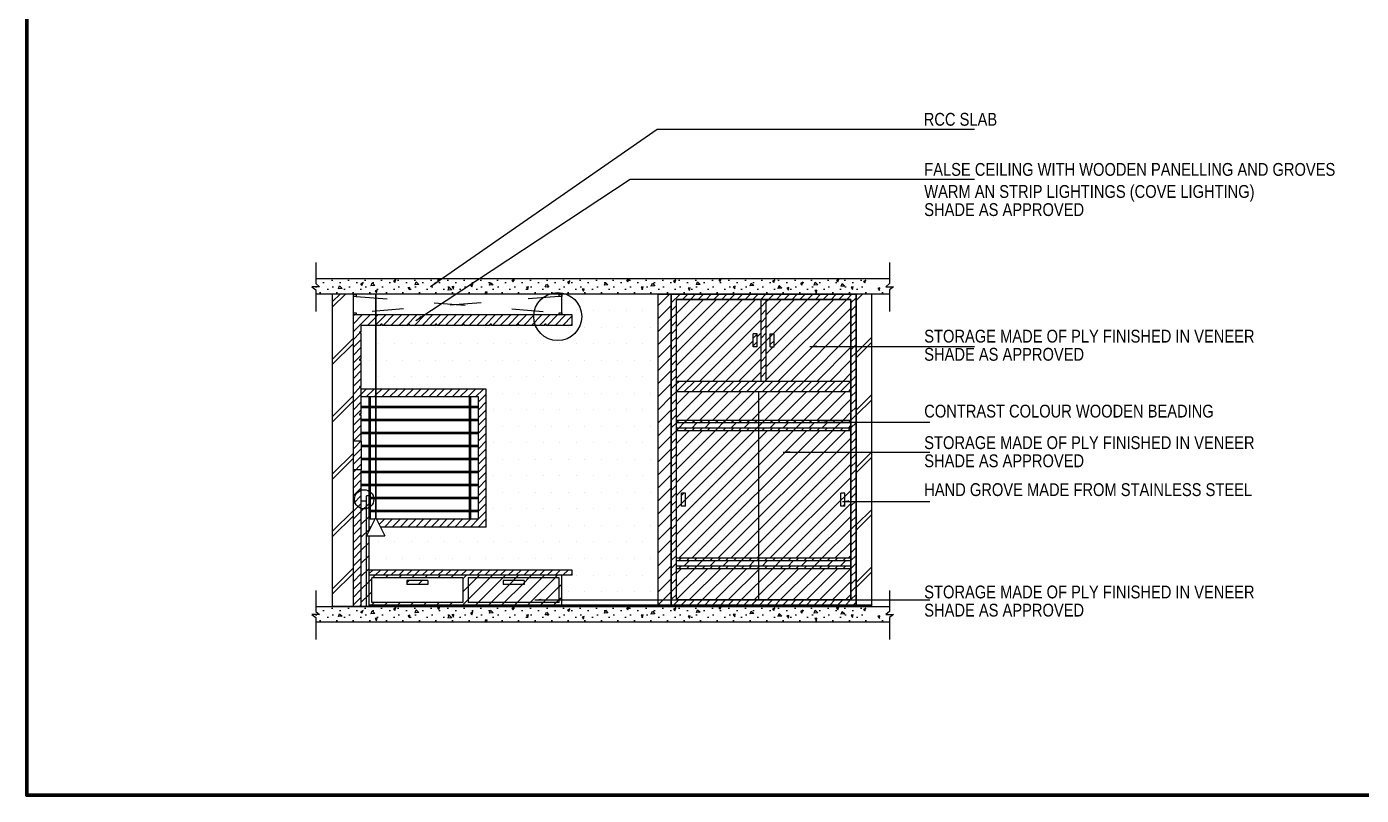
# Model space of a CAD drawing. Header units: millimetres. Extents: x 543 to 4140, y -1075 to 1161.
# Drawn here: x 3168 to 3681, y 165 to 461 of the extents above; entities that cross this region are included whole.
import ezdxf

# ---------------------------------------------------------------- set-up
doc = ezdxf.new("R2010")
doc.units = ezdxf.units.MM
doc.linetypes.add('ACAD_ISO03W100', pattern=[30, 12, -18])
doc.layers.add('TXT', color=7, linetype='Continuous', lineweight=25)
doc.styles.add('stylus BT', font='swissc.ttf')
doc.dimstyles.new('ISO-25', dxfattribs={"dimtxt": 2.5, "dimasz": 2.5, "dimexe": 1.25, "dimexo": 0.625, "dimtad": 1, "dimlunit": 4, "dimtxsty": 'Standard', "dimcen": 2.5, "dimadec": 0, "dimazin": 0, "dimtfac": 1, "dimtmove": 0, "dimatfit": 3, "dimfxl": 1, "dimarcsym": 0})
pattern_1 = [(45, (969.72, 2.421), (-2.5, 2.5), [])]
pattern_2 = [(45, (969.72, 2.4211), (-1.5, 1.5), [])]

msp = doc.modelspace()

# ---------------------------------------------------------------- hatches: boundary and pattern name
h = msp.add_hatch()
h.set_pattern_fill('DOTS', color=256, scale=4, style=0)
h.set_pattern_definition([(0, (961.557, 7.696), (3.175, 6.35), [0, -6.35])])
h.paths.add_polyline_path([(3279.476, 369.262), (3279.476, 363.262), (3491.555, 363.262), (3491.555, 364.974), (3493.118, 366.121), (3490.196, 366.121), (3491.555, 367.383), (3491.555, 369.262)])
h = msp.add_hatch()
h.set_pattern_fill('DOTS', color=256, scale=4, style=0)
h.set_pattern_definition([(0, (961.8584, 5.2236), (3.175, 6.35), [0, -6.35])])
h.paths.add_polyline_path([(3279.476, 366.79), (3279.476, 362.108), (3280.836, 360.846), (3277.913, 360.846), (3277.99, 360.79), (3491.857, 360.79), (3491.857, 362.502), (3493.419, 363.648), (3490.497, 363.648), (3491.857, 364.91), (3491.857, 366.79)])
h = msp.add_hatch()
h.set_pattern_fill('DOTS', color=256, scale=4, style=0)
h.set_pattern_definition([(0, (959.985, 4.288), (3.175, 6.35), [0, -6.35])])
h.paths.add_polyline_path([(3279.476, 365.854), (3279.476, 362.108), (3280.836, 360.846), (3277.913, 360.846), (3279.264, 359.854), (3489.983, 359.854), (3489.983, 361.566), (3491.546, 362.713), (3488.623, 362.713), (3489.983, 363.975), (3489.983, 365.854)])
h = msp.add_hatch()
h.set_pattern_fill('DOTS', color=256, scale=4, style=0)
h.set_pattern_definition([(0, (969.72, 2.9517), (3.175, 6.35), [0, -6.35])])
h.paths.add_polyline_path([(3499.718, 358.518), (3499.718, 360.23), (3501.281, 361.376), (3498.358, 361.376), (3499.718, 362.639), (3499.718, 364.518), (3279.476, 364.518), (3279.476, 362.639), (3280.836, 361.376), (3277.913, 361.376), (3279.476, 360.23), (3279.476, 358.518)])
h = msp.add_hatch()
h.set_pattern_fill('DOTS', color=256, scale=4, style=0)
h.set_pattern_definition([(0, (958.3457, 6.827), (3.175, 6.35), [0, -6.35])])
h.paths.add_polyline_path([(3279.476, 368.393), (3279.476, 362.393), (3488.344, 362.393), (3488.344, 364.105), (3489.906, 365.252), (3486.984, 365.252), (3488.344, 366.514), (3488.344, 368.393)])
h = msp.add_hatch()
h.set_pattern_fill('JIS_WOOD', color=256, scale=5, style=0)
h.set_pattern_definition(pattern_1)
h.paths.add_polyline_path([(3415.902, 357.987), (3410.902, 357.987), (3410.902, 238.487), (3415.902, 238.487)])
h = msp.add_hatch()
h.set_pattern_fill('JIS_WOOD', color=256, scale=3, style=0)
h.set_pattern_definition(pattern_2)
h.paths.add_polyline_path([(3415.902, 238.487), (3486.902, 238.487), (3486.902, 357.987), (3415.902, 357.987)])
h.paths.add_polyline_path([(3484.902, 355.987), (3417.902, 355.987), (3417.902, 240.487), (3484.902, 240.487)], flags=16)
h.paths.add_polyline_path([(3482.585, 276.487), (3481.085, 276.487), (3481.085, 281.487), (3482.585, 281.487)], flags=0)
h.paths.add_polyline_path([(3421.402, 276.487), (3419.902, 276.487), (3419.902, 281.487), (3421.402, 281.487)], flags=0)
h.paths.add_polyline_path([(3455.402, 337.737), (3453.902, 337.737), (3453.902, 342.737), (3455.402, 342.737)], flags=0)
h.paths.add_polyline_path([(3448.902, 337.737), (3447.402, 337.737), (3447.402, 342.737), (3448.902, 342.737)], flags=0)
h = msp.add_hatch()
h.set_pattern_fill('JIS_WOOD', color=256, scale=5, style=0)
h.set_pattern_definition(pattern_1)
h.paths.add_polyline_path([(3484.902, 256.487), (3484.902, 305.487), (3449.402, 305.487), (3449.402, 256.487)])
h.paths.add_polyline_path([(3481.085, 276.487), (3481.085, 281.487), (3482.585, 281.487), (3482.585, 276.487)], flags=16)
h.paths.add_polyline_path([(3449.402, 256.487), (3449.402, 305.487), (3417.902, 305.487), (3417.902, 256.487)])
h.paths.add_polyline_path([(3421.402, 276.487), (3419.902, 276.487), (3419.902, 281.487), (3421.402, 281.487)], flags=16)
h.paths.add_polyline_path([(3484.902, 253.487), (3484.902, 255.487), (3449.402, 255.487), (3449.402, 253.487)])
h.paths.add_polyline_path([(3417.902, 255.487), (3417.902, 253.487), (3449.402, 253.487), (3449.402, 255.487)])
h.paths.add_polyline_path([(3417.902, 252.487), (3417.902, 240.487), (3449.402, 240.487), (3449.402, 252.487)])
h.paths.add_polyline_path([(3484.902, 240.487), (3484.902, 252.487), (3449.402, 252.487), (3449.402, 240.487)])
h.paths.add_polyline_path([(3449.402, 306.487), (3449.402, 308.487), (3417.902, 308.487), (3417.902, 306.487)])
h.paths.add_polyline_path([(3449.402, 308.487), (3449.402, 306.487), (3484.902, 306.487), (3484.902, 308.487)])
h.paths.add_polyline_path([(3484.902, 309.487), (3484.902, 320.487), (3449.402, 320.487), (3449.402, 309.487)])
h.paths.add_polyline_path([(3449.402, 309.487), (3449.402, 320.487), (3417.902, 320.487), (3417.902, 309.487)])
h.paths.add_polyline_path([(3484.902, 324.487), (3484.902, 355.987), (3452.402, 355.987), (3452.402, 324.487)])
h.paths.add_polyline_path([(3455.402, 337.737), (3453.902, 337.737), (3453.902, 342.737), (3455.402, 342.737)], flags=16)
h.paths.add_polyline_path([(3450.402, 324.487), (3450.402, 355.987), (3417.902, 355.987), (3417.902, 324.487)])
h.paths.add_polyline_path([(3447.402, 337.737), (3447.402, 342.737), (3448.902, 342.737), (3448.902, 337.737)], flags=16)
h = msp.add_hatch()
h.set_pattern_fill('JIS_WOOD', color=256, scale=3, style=0)
h.set_pattern_definition(pattern_2)
h.paths.add_polyline_path([(3484.902, 253.487), (3449.402, 253.487), (3449.402, 252.487), (3484.902, 252.487)])
h.paths.add_polyline_path([(3484.902, 256.487), (3449.402, 256.487), (3449.402, 255.487), (3484.902, 255.487)])
h.paths.add_polyline_path([(3449.402, 253.487), (3417.902, 253.487), (3417.902, 252.487), (3449.402, 252.487)])
h.paths.add_polyline_path([(3449.402, 256.487), (3417.902, 256.487), (3417.902, 255.487), (3449.402, 255.487)])
h.paths.add_polyline_path([(3449.402, 306.487), (3417.902, 306.487), (3417.902, 305.487), (3449.402, 305.487)])
h.paths.add_polyline_path([(3484.902, 306.487), (3449.402, 306.487), (3449.402, 305.487), (3484.902, 305.487)])
h.paths.add_polyline_path([(3484.902, 309.487), (3449.402, 309.487), (3449.402, 308.487), (3484.902, 308.487)])
h.paths.add_polyline_path([(3449.402, 309.487), (3417.902, 309.487), (3417.902, 308.487), (3449.402, 308.487)])
h.paths.add_polyline_path([(3484.902, 324.487), (3417.902, 324.487), (3417.902, 320.487), (3484.902, 320.487)])
h.paths.add_polyline_path([(3452.402, 355.987), (3450.402, 355.987), (3450.402, 324.487), (3452.402, 324.487)])
h = msp.add_hatch()
h.set_pattern_fill('JIS_WOOD', color=256, scale=3, style=0)
h.set_pattern_definition(pattern_2)
h.paths.add_polyline_path([(3299.902, 251.987), (3299.902, 249.987), (3377.902, 249.987), (3377.902, 251.987)])
h.paths.add_polyline_path([(3341.902, 271.487), (3302.806, 271.487), (3304.315, 268.487), (3344.902, 268.487), (3344.902, 321.487), (3302.542, 321.487), (3302.542, 318.487), (3341.902, 318.487)])
h.paths.add_polyline_path([(3296.902, 290.487), (3296.402, 290.487), (3293.902, 290.487), (3293.902, 237.987), (3296.902, 237.987)])
h.paths.add_polyline_path([(3296.902, 301.487), (3293.902, 301.487), (3293.902, 290.487), (3296.402, 290.487), (3296.902, 290.487)])
h.paths.add_polyline_path([(3296.902, 311.487), (3296.402, 311.487), (3296.402, 311.987), (3296.902, 311.987), (3296.902, 318.487), (3296.902, 321.987), (3296.402, 321.987), (3296.402, 322.487), (3296.902, 322.487), (3296.902, 332.487), (3296.402, 332.487), (3296.402, 332.987), (3296.902, 332.987), (3296.902, 342.987), (3296.402, 342.987), (3296.402, 343.487), (3296.902, 343.487), (3296.902, 345.987), (3302.342, 345.987), (3302.342, 349.987), (3293.902, 349.987), (3293.902, 301.487), (3296.902, 301.487)])
h.paths.add_polyline_path([(3302.542, 349.987), (3302.542, 345.987), (3304.402, 345.987), (3304.402, 346.487), (3304.902, 346.487), (3304.902, 345.987), (3314.902, 345.987), (3314.902, 346.487), (3315.402, 346.487), (3315.402, 345.987), (3325.402, 345.987), (3325.402, 346.487), (3325.902, 346.487), (3325.902, 345.987), (3335.902, 345.987), (3335.902, 346.487), (3336.402, 346.487), (3336.402, 345.987), (3346.402, 345.987), (3346.402, 346.487), (3346.902, 346.487), (3346.902, 345.987), (3356.902, 345.987), (3356.902, 346.487), (3357.402, 346.487), (3357.402, 345.987), (3367.402, 345.987), (3367.402, 346.487), (3367.902, 346.487), (3367.902, 345.987), (3377.902, 345.987), (3377.902, 349.987)])
h = msp.add_hatch()
h.set_pattern_fill('JIS_WOOD', color=256, scale=3, style=0)
h.set_pattern_definition(pattern_2)
h.paths.add_polyline_path([(3302.342, 318.487), (3302.342, 321.487), (3296.902, 321.487), (3296.902, 318.487)])
h = msp.add_hatch()
h.set_pattern_fill('JIS_WOOD', color=256, scale=5, style=0)
h.set_pattern_definition(pattern_1)
h.paths.add_polyline_path([(3296.902, 237.987), (3298.902, 237.987), (3298.902, 265.166), (3298.898, 265.166), (3298.902, 265.173), (3298.902, 275.559, -0.1379772), (3296.902, 275.616), (3296.902, 271.487)])
h.paths.add_polyline_path([(3299.902, 265.166), (3298.902, 265.166), (3298.902, 237.987), (3299.902, 237.987)])
h.paths.add_polyline_path([(3299.902, 280.487), (3298.902, 280.487), (3298.902, 275.559, 0.0736498), (3299.902, 275.974)])
h.paths.add_polyline_path([(3296.902, 275.616, 0.1379772), (3298.902, 275.559), (3298.902, 278.487), (3296.902, 278.487)])
h.paths.add_polyline_path([(3299.902, 275.974, -0.0736498), (3298.902, 275.559), (3298.902, 265.173), (3299.902, 267.162)])
h = msp.add_hatch()
h.set_pattern_fill('JIS_WOOD', color=256, scale=5, style=0)
h.set_pattern_definition(pattern_1)
h.paths.add_polyline_path([(3373.902, 249.987), (3299.902, 249.987), (3299.902, 238.487), (3373.902, 238.487)])
h.paths.add_polyline_path([(3300.902, 248.987), (3300.902, 239.487), (3335.902, 239.487), (3335.902, 248.987)], flags=16)
h.paths.add_polyline_path([(3314.402, 247.987), (3322.402, 247.987), (3322.402, 246.487), (3314.402, 246.487)], flags=0)
h.paths.add_polyline_path([(3337.902, 248.987), (3372.902, 248.987), (3372.902, 239.487), (3337.902, 239.487)], flags=16)
h.paths.add_polyline_path([(3351.402, 247.987), (3359.402, 247.987), (3359.402, 246.487), (3351.402, 246.487)], flags=0)
h = msp.add_hatch()
h.set_pattern_fill('JIS_WOOD', color=256, scale=5, style=0)
h.set_pattern_definition(pattern_1)
h.paths.add_polyline_path([(3337.902, 248.987), (3337.902, 239.487), (3372.902, 239.487), (3372.902, 248.987)])
h.paths.add_polyline_path([(3359.402, 246.487), (3351.402, 246.487), (3351.402, 247.987), (3359.402, 247.987)], flags=16)
h = msp.add_hatch()
h.set_pattern_fill('DOTS', color=256, scale=4, style=0)
h.set_pattern_definition([(0, (961.557, -118.304), (3.175, 6.35), [0, -6.35])])
h.paths.add_polyline_path([(3279.476, 243.262), (3279.476, 237.262), (3491.555, 237.262), (3491.555, 238.974), (3493.118, 240.121), (3490.196, 240.121), (3491.555, 241.383), (3491.555, 243.262)])
h = msp.add_hatch()
h.set_pattern_fill('DOTS', color=256, scale=4, style=0)
h.set_pattern_definition([(0, (958.3457, -119.173), (3.175, 6.35), [0, -6.35])])
h.paths.add_polyline_path([(3279.476, 242.393), (3279.476, 236.393), (3488.344, 236.393), (3488.344, 238.105), (3489.906, 239.252), (3486.984, 239.252), (3488.344, 240.514), (3488.344, 242.393)])
h = msp.add_hatch()
h.set_pattern_fill('DOTS', color=256, scale=4, style=0)
h.set_pattern_definition([(0, (961.8584, -120.7764), (3.175, 6.35), [0, -6.35])])
h.paths.add_polyline_path([(3279.476, 240.79), (3279.476, 236.108), (3280.836, 234.846), (3277.913, 234.846), (3277.99, 234.79), (3491.857, 234.79), (3491.857, 236.502), (3493.419, 237.648), (3490.497, 237.648), (3491.857, 238.91), (3491.857, 240.79)])
h = msp.add_hatch()
h.set_pattern_fill('DOTS', color=256, scale=4, style=0)
h.set_pattern_definition([(0, (959.985, -121.712), (3.175, 6.35), [0, -6.35])])
h.paths.add_polyline_path([(3279.476, 239.854), (3279.476, 236.108), (3280.836, 234.846), (3277.913, 234.846), (3279.264, 233.854), (3489.983, 233.854), (3489.983, 235.566), (3491.546, 236.713), (3488.623, 236.713), (3489.983, 237.975), (3489.983, 239.854)])
h = msp.add_hatch()
h.set_pattern_fill('DOTS', color=256, scale=4, style=0)
h.set_pattern_definition([(0, (969.72, -123.0483), (3.175, 6.35), [0, -6.35])])
h.paths.add_polyline_path([(3499.718, 232.518), (3499.718, 234.23), (3501.281, 235.376), (3498.358, 235.376), (3499.718, 236.639), (3499.718, 238.518), (3279.476, 238.518), (3279.476, 236.639), (3280.836, 235.376), (3277.913, 235.376), (3279.476, 234.23), (3279.476, 232.518)])

# ---------------------------------------------------------------- linework, layer by layer
for p, q in [((3279.476, 370.086), (3279.476, 362.108)), ((3499.718, 370.086), (3499.718, 362.108)), ((3279.476, 363.987), (3499.718, 363.987)), ((3327.084, 363.924), (3326.176, 363.393)), ((3326.663, 362.818), (3327.084, 363.924)), ((3435.064, 364.015), (3434.156, 363.484)), ((3434.643, 362.909), (3435.064, 364.015)), ((3280.836, 360.846), (3277.913, 360.846)), ((3277.913, 360.846), (3279.476, 359.699)), ((3279.476, 362.108), (3280.836, 360.846)), ((3279.476, 359.699), (3279.476, 351.318)), ((3289.526, 360.207), (3288.003, 360.087)), ((3288.123, 360.127), (3288.524, 361.208)), ((3288.524, 361.208), (3289.526, 360.207)), ((3296.663, 361.962), (3297.172, 361.365)), ((3297.593, 362.47), (3296.685, 361.939)), ((3297.172, 361.365), (3297.593, 362.47)), ((3302.125, 361.337), (3300.601, 361.217)), ((3300.721, 361.257), (3301.122, 362.339)), ((3301.122, 362.339), (3302.125, 361.337)), ((3303.006, 359.461), (3302.236, 359.307)), ((3302.243, 359.304), (3302.806, 358.478)), ((3302.806, 358.478), (3303.006, 359.461)), ((3309.261, 363.092), (3309.771, 362.495)), ((3310.191, 363.601), (3309.283, 363.07)), ((3309.771, 362.495), (3310.191, 363.601)), ((3315.605, 360.591), (3314.835, 360.438)), ((3314.841, 360.434), (3315.404, 359.608)), ((3315.404, 359.608), (3315.605, 360.591)), ((3319.017, 361.661), (3317.494, 361.541)), ((3317.614, 361.581), (3318.015, 362.662)), ((3318.015, 362.662), (3319.017, 361.661)), ((3326.154, 363.415), (3326.663, 362.818)), ((3331.707, 359.659), (3330.184, 359.538)), ((3330.304, 359.578), (3330.705, 360.66)), ((3330.705, 360.66), (3331.707, 359.659)), ((3332.498, 360.915), (3331.727, 360.761)), ((3331.734, 360.758), (3332.297, 359.932)), ((3332.297, 359.932), (3332.498, 360.915)), ((3338.844, 361.413), (3339.353, 360.816)), ((3339.774, 361.922), (3338.866, 361.391)), ((3339.353, 360.816), (3339.774, 361.922)), ((3345.187, 358.912), (3344.417, 358.759)), ((3344.424, 358.755), (3344.986, 357.929)), ((3344.986, 357.929), (3345.187, 358.912)), ((3347.576, 361.515), (3346.052, 361.394)), ((3346.173, 361.435), (3346.573, 362.516)), ((3346.573, 362.516), (3347.576, 361.515)), ((3354.712, 363.269), (3355.222, 362.672)), ((3355.642, 363.778), (3354.734, 363.247)), ((3355.222, 362.672), (3355.642, 363.778)), ((3361.056, 360.769), (3360.286, 360.615)), ((3360.293, 360.611), (3360.855, 359.785)), ((3360.855, 359.785), (3361.056, 360.769)), ((3368.971, 360.835), (3367.447, 360.715)), ((3367.567, 360.755), (3367.968, 361.836)), ((3367.968, 361.836), (3368.971, 360.835)), ((3376.107, 362.59), (3376.617, 361.993)), ((3377.037, 363.098), (3376.129, 362.568)), ((3376.617, 361.993), (3377.037, 363.098)), ((3382.451, 360.089), (3381.681, 359.935)), ((3381.688, 359.932), (3382.25, 359.106)), ((3382.25, 359.106), (3382.451, 360.089)), ((3391.63, 361.513), (3390.107, 361.393)), ((3390.227, 361.433), (3390.628, 362.514)), ((3390.628, 362.514), (3391.63, 361.513)), ((3398.767, 363.268), (3399.276, 362.671)), ((3399.697, 363.776), (3398.789, 363.246)), ((3399.276, 362.671), (3399.697, 363.776)), ((3405.111, 360.767), (3404.34, 360.613)), ((3404.347, 360.61), (3404.91, 359.784)), ((3404.91, 359.784), (3405.111, 360.767)), ((3409.659, 361.163), (3408.136, 361.043)), ((3408.256, 361.083), (3408.657, 362.164)), ((3408.657, 362.164), (3409.659, 361.163)), ((3416.796, 362.918), (3417.305, 362.32)), ((3417.726, 363.426), (3416.818, 362.895)), ((3417.305, 362.32), (3417.726, 363.426)), ((3423.139, 360.417), (3422.369, 360.263)), ((3422.376, 360.26), (3422.938, 359.434)), ((3422.938, 359.434), (3423.139, 360.417)), ((3426.997, 361.752), (3425.474, 361.631)), ((3425.594, 361.671), (3425.995, 362.753)), ((3425.995, 362.753), (3426.997, 361.752)), ((3434.134, 363.506), (3434.643, 362.909)), ((3440.478, 361.005), (3439.707, 360.852)), ((3439.714, 360.848), (3440.277, 360.022)), ((3440.277, 360.022), (3440.478, 361.005)), ((3447.618, 361.247), (3446.094, 361.127)), ((3446.215, 361.167), (3446.616, 362.248)), ((3446.616, 362.248), (3447.618, 361.247)), ((3454.754, 363.002), (3455.264, 362.405)), ((3455.684, 363.51), (3454.777, 362.98)), ((3455.264, 362.405), (3455.684, 363.51)), ((3458.367, 360.29), (3456.844, 360.17)), ((3456.964, 360.21), (3457.365, 361.291)), ((3457.365, 361.291), (3458.367, 360.29)), ((3461.098, 360.501), (3460.328, 360.347)), ((3460.335, 360.344), (3460.897, 359.518)), ((3460.897, 359.518), (3461.098, 360.501)), ((3465.504, 362.044), (3466.013, 361.447)), ((3466.434, 362.553), (3465.526, 362.022)), ((3466.013, 361.447), (3466.434, 362.553)), ((3472.242, 361.528), (3470.718, 361.408)), ((3470.839, 361.448), (3471.239, 362.529)), ((3471.848, 359.544), (3471.077, 359.39)), ((3471.084, 359.387), (3471.647, 358.56)), ((3471.239, 362.529), (3472.242, 361.528)), ((3471.647, 358.56), (3471.848, 359.544)), ((3479.378, 363.282), (3479.888, 362.685)), ((3480.308, 363.791), (3479.4, 363.26)), ((3479.888, 362.685), (3480.308, 363.791)), ((3482.574, 361.115), (3481.05, 360.995)), ((3481.17, 361.035), (3481.571, 362.116)), ((3481.571, 362.116), (3482.574, 361.115)), ((3485.722, 360.782), (3484.952, 360.628)), ((3484.959, 360.625), (3485.521, 359.799)), ((3485.521, 359.799), (3485.722, 360.782)), ((3489.71, 362.87), (3490.22, 362.273)), ((3490.64, 363.378), (3489.732, 362.848)), ((3490.22, 362.273), (3490.64, 363.378)), ((3496.054, 360.369), (3495.284, 360.215)), ((3495.291, 360.212), (3495.853, 359.386)), ((3495.853, 359.386), (3496.054, 360.369)), ((3499.718, 362.108), (3498.358, 360.846)), ((3498.358, 360.846), (3501.281, 360.846)), ((3501.281, 360.846), (3499.718, 359.699)), ((3499.718, 359.699), (3499.718, 351.318)), ((3499.718, 357.987), (3279.476, 357.987)), ((3285.902, 237.987), (3285.902, 357.987)), ((3285.902, 355.109), (3288.78, 357.987)), ((3285.902, 353.109), (3290.78, 357.987)), ((3293.902, 237.987), (3293.902, 357.987)), ((3302.342, 357.987), (3302.342, 272.013)), ((3302.542, 357.987), (3302.542, 272.013)), ((3373.902, 349.987), (3373.902, 357.987)), ((3410.902, 238.487), (3410.902, 357.987)), ((3415.902, 238.487), (3415.902, 357.987)), ((3417.902, 240.487), (3417.902, 355.987)), ((3484.902, 355.987), (3417.902, 355.987)), ((3450.402, 324.487), (3450.402, 355.987)), ((3452.402, 324.487), (3452.402, 355.987)), ((3484.902, 240.487), (3484.902, 355.987)), ((3486.902, 238.487), (3486.902, 357.987)), ((3486.902, 357.553), (3487.336, 357.987)), ((3486.902, 355.553), (3489.336, 357.987)), ((3492.902, 237.987), (3492.902, 357.987)), ((3302.342, 349.987), (3293.902, 349.987)), ((3377.902, 349.987), (3302.542, 349.987)), ((3377.902, 345.987), (3377.902, 349.987)), ((3379.545, 351.671), (3379.545, 351.671)), ((3385.895, 351.671), (3385.895, 351.671)), ((3392.245, 351.671), (3392.245, 351.671)), ((3398.595, 351.671), (3398.595, 351.671)), ((3404.945, 351.671), (3404.945, 351.671)), ((3296.402, 342.987), (3296.402, 343.487)), ((3296.902, 343.487), (3296.402, 343.487)), ((3296.902, 343.487), (3296.902, 345.987)), ((3302.342, 345.987), (3296.902, 345.987)), ((3300.17, 345.321), (3300.17, 345.321)), ((3304.402, 345.987), (3302.542, 345.987)), ((3304.902, 346.487), (3304.402, 346.487)), ((3304.402, 345.987), (3304.402, 346.487)), ((3304.902, 345.987), (3304.902, 346.487)), ((3314.902, 345.987), (3304.902, 345.987)), ((3306.52, 345.321), (3306.52, 345.321)), ((3312.87, 345.321), (3312.87, 345.321)), ((3315.402, 346.487), (3314.902, 346.487)), ((3314.902, 345.987), (3314.902, 346.487)), ((3315.402, 345.987), (3315.402, 346.487)), ((3325.402, 345.987), (3315.402, 345.987)), ((3319.22, 345.321), (3319.22, 345.321)), ((3325.902, 346.487), (3325.402, 346.487)), ((3325.402, 345.987), (3325.402, 346.487)), ((3325.57, 345.321), (3325.57, 345.321)), ((3325.902, 345.987), (3325.902, 346.487)), ((3335.902, 345.987), (3325.902, 345.987)), ((3331.92, 345.321), (3331.92, 345.321)), ((3336.402, 346.487), (3335.902, 346.487)), ((3335.902, 345.987), (3335.902, 346.487)), ((3336.402, 345.987), (3336.402, 346.487)), ((3346.402, 345.987), (3336.402, 345.987)), ((3338.27, 345.321), (3338.27, 345.321)), ((3344.62, 345.321), (3344.62, 345.321)), ((3346.902, 346.487), (3346.402, 346.487)), ((3346.402, 345.987), (3346.402, 346.487)), ((3346.902, 345.987), (3346.902, 346.487)), ((3356.902, 345.987), (3346.902, 345.987)), ((3350.97, 345.321), (3350.97, 345.321)), ((3357.402, 346.487), (3356.902, 346.487)), ((3356.902, 345.987), (3356.902, 346.487)), ((3357.32, 345.321), (3357.32, 345.321)), ((3357.402, 345.987), (3357.402, 346.487)), ((3367.402, 345.987), (3357.402, 345.987)), ((3363.67, 345.321), (3363.67, 345.321)), ((3367.902, 346.487), (3367.402, 346.487)), ((3367.402, 345.987), (3367.402, 346.487)), ((3367.902, 345.987), (3367.902, 346.487)), ((3377.902, 345.987), (3367.902, 345.987)), ((3370.02, 345.321), (3370.02, 345.321)), ((3376.37, 345.321), (3376.37, 345.321)), ((3382.72, 345.321), (3382.72, 345.321)), ((3389.07, 345.321), (3389.07, 345.321)), ((3395.42, 345.321), (3395.42, 345.321)), ((3401.77, 345.321), (3401.77, 345.321)), ((3408.12, 345.321), (3408.12, 345.321)), ((3285.902, 333.047), (3293.902, 341.047)), ((3285.902, 331.047), (3293.902, 339.047)), ((3296.902, 342.987), (3296.402, 342.987)), ((3296.902, 332.987), (3296.902, 342.987)), ((3296.995, 338.971), (3296.995, 338.971)), ((3303.345, 338.971), (3303.345, 338.971)), ((3309.695, 338.971), (3309.695, 338.971)), ((3316.045, 338.971), (3316.045, 338.971)), ((3322.395, 338.971), (3322.395, 338.971)), ((3328.745, 338.971), (3328.745, 338.971)), ((3335.095, 338.971), (3335.095, 338.971)), ((3341.445, 338.971), (3341.445, 338.971)), ((3347.795, 338.971), (3347.795, 338.971)), ((3354.145, 338.971), (3354.145, 338.971)), ((3360.495, 338.971), (3360.495, 338.971)), ((3366.845, 338.971), (3366.845, 338.971)), ((3373.195, 338.971), (3373.195, 338.971)), ((3379.545, 338.971), (3379.545, 338.971)), ((3385.895, 338.971), (3385.895, 338.971)), ((3392.245, 338.971), (3392.245, 338.971)), ((3398.595, 338.971), (3398.595, 338.971)), ((3404.945, 338.971), (3404.945, 338.971)), ((3447.402, 337.737), (3447.402, 342.737)), ((3448.902, 342.737), (3447.402, 342.737)), ((3448.902, 337.737), (3448.902, 342.737)), ((3453.902, 337.737), (3453.902, 342.737)), ((3453.902, 342.737), (3455.402, 342.737)), ((3455.402, 337.737), (3455.402, 342.737)), ((3486.902, 335.491), (3492.902, 341.491)), ((3486.902, 333.491), (3492.902, 339.491)), ((3448.902, 337.737), (3447.402, 337.737)), ((3453.902, 337.737), (3455.402, 337.737)), ((3296.402, 332.487), (3296.402, 332.987)), ((3296.902, 332.987), (3296.402, 332.987)), ((3296.902, 332.487), (3296.402, 332.487)), ((3296.902, 322.487), (3296.902, 332.487)), ((3300.17, 332.621), (3300.17, 332.621)), ((3306.52, 332.621), (3306.52, 332.621)), ((3312.87, 332.621), (3312.87, 332.621)), ((3319.22, 332.621), (3319.22, 332.621)), ((3325.57, 332.621), (3325.57, 332.621)), ((3331.92, 332.621), (3331.92, 332.621)), ((3338.27, 332.621), (3338.27, 332.621)), ((3344.62, 332.621), (3344.62, 332.621)), ((3350.97, 332.621), (3350.97, 332.621)), ((3357.32, 332.621), (3357.32, 332.621)), ((3363.67, 332.621), (3363.67, 332.621)), ((3370.02, 332.621), (3370.02, 332.621)), ((3376.37, 332.621), (3376.37, 332.621)), ((3382.72, 332.621), (3382.72, 332.621)), ((3389.07, 332.621), (3389.07, 332.621)), ((3395.42, 332.621), (3395.42, 332.621)), ((3401.77, 332.621), (3401.77, 332.621)), ((3408.12, 332.621), (3408.12, 332.621)), ((3296.995, 326.271), (3296.995, 326.271)), ((3303.345, 326.271), (3303.345, 326.271)), ((3309.695, 326.271), (3309.695, 326.271)), ((3316.045, 326.271), (3316.045, 326.271)), ((3322.395, 326.271), (3322.395, 326.271)), ((3328.745, 326.271), (3328.745, 326.271)), ((3335.095, 326.271), (3335.095, 326.271)), ((3341.445, 326.271), (3341.445, 326.271)), ((3347.795, 326.271), (3347.795, 326.271)), ((3354.145, 326.271), (3354.145, 326.271)), ((3360.495, 326.271), (3360.495, 326.271)), ((3366.845, 326.271), (3366.845, 326.271)), ((3373.195, 326.271), (3373.195, 326.271)), ((3379.545, 326.271), (3379.545, 326.271)), ((3385.895, 326.271), (3385.895, 326.271)), ((3392.245, 326.271), (3392.245, 326.271)), ((3398.595, 326.271), (3398.595, 326.271)), ((3404.945, 326.271), (3404.945, 326.271)), ((3484.902, 324.487), (3417.902, 324.487)), ((3285.902, 310.985), (3293.902, 318.985)), ((3296.402, 321.987), (3296.402, 322.487)), ((3296.902, 322.487), (3296.402, 322.487)), ((3296.902, 321.987), (3296.402, 321.987)), ((3296.902, 311.987), (3296.902, 321.987)), ((3302.342, 321.487), (3296.902, 321.487)), ((3296.902, 311.987), (3296.902, 318.487)), ((3302.342, 318.487), (3296.902, 318.487)), ((3299.902, 267.162), (3299.902, 318.487)), ((3300.402, 271.487), (3300.402, 318.487)), ((3344.902, 321.487), (3302.542, 321.487)), ((3341.902, 318.487), (3302.542, 318.487)), ((3338.402, 271.487), (3338.402, 318.487)), ((3338.902, 271.487), (3338.902, 318.487)), ((3341.902, 271.487), (3341.902, 318.487)), ((3344.902, 268.487), (3344.902, 321.487)), ((3350.97, 319.921), (3350.97, 319.921)), ((3357.32, 319.921), (3357.32, 319.921)), ((3363.67, 319.921), (3363.67, 319.921)), ((3370.02, 319.921), (3370.02, 319.921)), ((3376.37, 319.921), (3376.37, 319.921)), ((3382.72, 319.921), (3382.72, 319.921)), ((3389.07, 319.921), (3389.07, 319.921)), ((3395.42, 319.921), (3395.42, 319.921)), ((3401.77, 319.921), (3401.77, 319.921)), ((3408.12, 319.921), (3408.12, 319.921)), ((3484.902, 320.487), (3417.902, 320.487)), ((3449.402, 320.487), (3449.402, 240.487)), ((3486.902, 313.43), (3492.902, 319.43)), ((3285.902, 308.985), (3293.902, 316.985)), ((3302.342, 314.834), (3296.902, 314.834)), ((3302.342, 314.334), (3296.902, 314.334)), ((3341.902, 314.834), (3302.542, 314.834)), ((3341.902, 314.334), (3302.542, 314.334)), ((3347.795, 313.571), (3347.795, 313.571)), ((3354.145, 313.571), (3354.145, 313.571)), ((3360.495, 313.571), (3360.495, 313.571)), ((3366.845, 313.571), (3366.845, 313.571)), ((3373.195, 313.571), (3373.195, 313.571)), ((3379.545, 313.571), (3379.545, 313.571)), ((3385.895, 313.571), (3385.895, 313.571)), ((3392.245, 313.571), (3392.245, 313.571)), ((3398.595, 313.571), (3398.595, 313.571)), ((3404.945, 313.571), (3404.945, 313.571)), ((3486.902, 311.43), (3492.902, 317.43)), ((3296.402, 311.487), (3296.402, 311.987)), ((3296.902, 311.987), (3296.402, 311.987)), ((3296.902, 311.487), (3296.402, 311.487)), ((3296.902, 301.487), (3296.902, 311.487)), ((3296.902, 301.487), (3296.902, 311.487)), ((3302.342, 309.834), (3296.902, 309.834)), ((3302.342, 309.334), (3296.902, 309.334)), ((3341.902, 309.834), (3302.542, 309.834)), ((3341.902, 309.334), (3302.542, 309.334)), ((3484.902, 309.487), (3417.902, 309.487)), ((3484.902, 308.487), (3417.902, 308.487)), ((3302.342, 304.834), (3296.902, 304.834)), ((3302.342, 304.334), (3296.902, 304.334)), ((3341.902, 304.834), (3302.542, 304.834)), ((3341.902, 304.334), (3302.542, 304.334)), ((3350.97, 307.221), (3350.97, 307.221)), ((3357.32, 307.221), (3357.32, 307.221)), ((3363.67, 307.221), (3363.67, 307.221)), ((3370.02, 307.221), (3370.02, 307.221)), ((3376.37, 307.221), (3376.37, 307.221)), ((3382.72, 307.221), (3382.72, 307.221)), ((3389.07, 307.221), (3389.07, 307.221)), ((3395.42, 307.221), (3395.42, 307.221)), ((3401.77, 307.221), (3401.77, 307.221)), ((3408.12, 307.221), (3408.12, 307.221)), ((3484.902, 306.487), (3417.902, 306.487)), ((3484.902, 305.487), (3417.902, 305.487)), ((3296.902, 301.487), (3293.902, 301.487)), ((3296.902, 301.487), (3296.902, 290.487)), ((3302.342, 299.834), (3296.902, 299.834)), ((3302.342, 299.334), (3296.902, 299.334)), ((3341.902, 299.834), (3302.542, 299.834)), ((3341.902, 299.334), (3302.542, 299.334)), ((3347.795, 300.871), (3347.795, 300.871)), ((3354.145, 300.871), (3354.145, 300.871)), ((3360.495, 300.871), (3360.495, 300.871)), ((3366.845, 300.871), (3366.845, 300.871)), ((3373.195, 300.871), (3373.195, 300.871)), ((3379.545, 300.871), (3379.545, 300.871)), ((3385.895, 300.871), (3385.895, 300.871)), ((3392.245, 300.871), (3392.245, 300.871)), ((3398.595, 300.871), (3398.595, 300.871)), ((3404.945, 300.871), (3404.945, 300.871)), ((3486.902, 291.368), (3492.902, 297.368)), ((3285.902, 288.924), (3293.902, 296.924)), ((3285.902, 286.924), (3293.902, 294.924)), ((3302.342, 294.834), (3296.902, 294.834)), ((3302.342, 294.334), (3296.902, 294.334)), ((3341.902, 294.834), (3302.542, 294.834)), ((3341.902, 294.334), (3302.542, 294.334)), ((3350.97, 294.521), (3350.97, 294.521)), ((3357.32, 294.521), (3357.32, 294.521)), ((3363.67, 294.521), (3363.67, 294.521)), ((3370.02, 294.521), (3370.02, 294.521)), ((3376.37, 294.521), (3376.37, 294.521)), ((3382.72, 294.521), (3382.72, 294.521)), ((3389.07, 294.521), (3389.07, 294.521)), ((3395.42, 294.521), (3395.42, 294.521)), ((3401.77, 294.521), (3401.77, 294.521)), ((3408.12, 294.521), (3408.12, 294.521)), ((3486.902, 289.368), (3492.902, 295.368)), ((3296.402, 290.487), (3293.902, 290.487)), ((3296.902, 290.487), (3296.402, 290.487)), ((3296.902, 237.987), (3296.902, 290.487)), ((3296.902, 271.487), (3296.902, 290.487)), ((3302.342, 289.834), (3296.902, 289.834)), ((3302.342, 289.334), (3296.902, 289.334)), ((3341.902, 289.834), (3302.542, 289.834)), ((3341.902, 289.334), (3302.542, 289.334)), ((3347.795, 288.171), (3347.795, 288.171)), ((3354.145, 288.171), (3354.145, 288.171)), ((3360.495, 288.171), (3360.495, 288.171)), ((3366.845, 288.171), (3366.845, 288.171)), ((3373.195, 288.171), (3373.195, 288.171)), ((3379.545, 288.171), (3379.545, 288.171)), ((3385.895, 288.171), (3385.895, 288.171)), ((3392.245, 288.171), (3392.245, 288.171)), ((3398.595, 288.171), (3398.595, 288.171)), ((3404.945, 288.171), (3404.945, 288.171)), ((3302.342, 284.834), (3296.902, 284.834)), ((3302.342, 284.334), (3296.902, 284.334)), ((3341.902, 284.834), (3302.542, 284.834)), ((3341.902, 284.334), (3302.542, 284.334)), ((3298.902, 278.487), (3296.902, 278.487)), ((3298.902, 237.987), (3298.902, 280.487)), ((3299.902, 280.487), (3298.902, 280.487)), ((3302.342, 279.834), (3299.902, 279.834)), ((3302.342, 279.334), (3299.902, 279.334)), ((3341.902, 279.834), (3302.542, 279.834)), ((3341.902, 279.334), (3302.542, 279.334)), ((3350.97, 281.821), (3350.97, 281.821)), ((3357.32, 281.821), (3357.32, 281.821)), ((3363.67, 281.821), (3363.67, 281.821)), ((3370.02, 281.821), (3370.02, 281.821)), ((3376.37, 281.821), (3376.37, 281.821)), ((3382.72, 281.821), (3382.72, 281.821)), ((3389.07, 281.821), (3389.07, 281.821)), ((3395.42, 281.821), (3395.42, 281.821)), ((3401.77, 281.821), (3401.77, 281.821)), ((3408.12, 281.821), (3408.12, 281.821)), ((3419.902, 276.487), (3419.902, 281.487)), ((3421.402, 281.487), (3419.902, 281.487)), ((3421.402, 276.487), (3421.402, 281.487)), ((3481.085, 276.487), (3481.085, 281.487)), ((3482.585, 281.487), (3481.085, 281.487)), ((3482.585, 276.487), (3482.585, 281.487)), ((3285.902, 266.862), (3293.902, 274.862)), ((3285.902, 264.862), (3293.902, 272.862)), ((3302.342, 272.013), (3298.898, 265.166)), ((3302.342, 274.834), (3299.902, 274.834)), ((3302.342, 274.334), (3299.902, 274.334)), ((3341.902, 274.834), (3302.542, 274.834)), ((3341.902, 274.334), (3302.542, 274.334)), ((3302.542, 272.013), (3305.985, 265.166)), ((3347.795, 275.471), (3347.795, 275.471)), ((3354.145, 275.471), (3354.145, 275.471)), ((3360.495, 275.471), (3360.495, 275.471)), ((3366.845, 275.471), (3366.845, 275.471)), ((3373.195, 275.471), (3373.195, 275.471)), ((3379.545, 275.471), (3379.545, 275.471)), ((3385.895, 275.471), (3385.895, 275.471)), ((3392.245, 275.471), (3392.245, 275.471)), ((3398.595, 275.471), (3398.595, 275.471)), ((3404.945, 275.471), (3404.945, 275.471)), ((3421.402, 276.487), (3419.902, 276.487)), ((3482.585, 276.487), (3481.085, 276.487)), ((3486.902, 269.306), (3492.902, 275.306)), ((3486.902, 267.306), (3492.902, 273.306)), ((3302.077, 271.487), (3299.902, 271.487)), ((3300.568, 268.487), (3299.902, 268.487)), ((3341.902, 271.487), (3302.806, 271.487)), ((3344.902, 268.487), (3304.315, 268.487)), ((3350.97, 269.121), (3350.97, 269.121)), ((3357.32, 269.121), (3357.32, 269.121)), ((3363.67, 269.121), (3363.67, 269.121)), ((3370.02, 269.121), (3370.02, 269.121)), ((3376.37, 269.121), (3376.37, 269.121)), ((3382.72, 269.121), (3382.72, 269.121)), ((3389.07, 269.121), (3389.07, 269.121)), ((3395.42, 269.121), (3395.42, 269.121)), ((3401.77, 269.121), (3401.77, 269.121)), ((3408.12, 269.121), (3408.12, 269.121)), ((3298.898, 265.166), (3305.985, 265.166)), ((3299.902, 237.987), (3299.902, 265.166)), ((3303.345, 262.771), (3303.345, 262.771)), ((3309.695, 262.771), (3309.695, 262.771)), ((3316.045, 262.771), (3316.045, 262.771)), ((3322.395, 262.771), (3322.395, 262.771)), ((3328.745, 262.771), (3328.745, 262.771)), ((3335.095, 262.771), (3335.095, 262.771)), ((3341.445, 262.771), (3341.445, 262.771)), ((3347.795, 262.771), (3347.795, 262.771)), ((3354.145, 262.771), (3354.145, 262.771)), ((3360.495, 262.771), (3360.495, 262.771)), ((3366.845, 262.771), (3366.845, 262.771)), ((3373.195, 262.771), (3373.195, 262.771)), ((3379.545, 262.771), (3379.545, 262.771)), ((3385.895, 262.771), (3385.895, 262.771)), ((3392.245, 262.771), (3392.245, 262.771)), ((3398.595, 262.771), (3398.595, 262.771)), ((3404.945, 262.771), (3404.945, 262.771)), ((3300.17, 256.421), (3300.17, 256.421)), ((3306.52, 256.421), (3306.52, 256.421)), ((3312.87, 256.421), (3312.87, 256.421)), ((3319.22, 256.421), (3319.22, 256.421)), ((3325.57, 256.421), (3325.57, 256.421)), ((3331.92, 256.421), (3331.92, 256.421)), ((3338.27, 256.421), (3338.27, 256.421)), ((3344.62, 256.421), (3344.62, 256.421)), ((3350.97, 256.421), (3350.97, 256.421)), ((3357.32, 256.421), (3357.32, 256.421)), ((3363.67, 256.421), (3363.67, 256.421)), ((3370.02, 256.421), (3370.02, 256.421)), ((3376.37, 256.421), (3376.37, 256.421)), ((3382.72, 256.421), (3382.72, 256.421)), ((3389.07, 256.421), (3389.07, 256.421)), ((3395.42, 256.421), (3395.42, 256.421)), ((3401.77, 256.421), (3401.77, 256.421)), ((3408.12, 256.421), (3408.12, 256.421)), ((3484.902, 256.487), (3417.902, 256.487)), ((3285.902, 244.8), (3293.902, 252.8)), ((3377.902, 251.987), (3299.902, 251.987)), ((3377.902, 249.987), (3377.902, 251.987)), ((3484.902, 255.487), (3417.902, 255.487)), ((3484.902, 253.487), (3417.902, 253.487)), ((3484.902, 252.487), (3417.902, 252.487)), ((3484.902, 252.487), (3417.902, 252.487)), ((3486.902, 247.244), (3492.902, 253.244)), ((3486.902, 245.244), (3492.902, 251.244)), ((3285.902, 242.8), (3293.902, 250.8)), ((3377.902, 249.987), (3299.902, 249.987)), ((3300.902, 239.487), (3300.902, 248.987)), ((3335.902, 248.987), (3300.902, 248.987)), ((3322.402, 247.987), (3314.402, 247.987)), ((3314.402, 247.987), (3314.402, 246.487)), ((3322.402, 246.487), (3314.402, 246.487)), ((3322.402, 247.987), (3322.402, 246.487)), ((3335.902, 248.987), (3335.902, 239.487)), ((3372.902, 248.987), (3337.902, 248.987)), ((3337.902, 248.987), (3337.902, 239.487)), ((3359.402, 247.987), (3351.402, 247.987)), ((3351.402, 247.987), (3351.402, 246.487)), ((3359.402, 246.487), (3351.402, 246.487)), ((3359.402, 247.987), (3359.402, 246.487)), ((3372.902, 239.487), (3372.902, 248.987)), ((3373.902, 238.487), (3373.902, 249.987)), ((3379.545, 250.071), (3379.545, 250.071)), ((3385.895, 250.071), (3385.895, 250.071)), ((3392.245, 250.071), (3392.245, 250.071)), ((3398.595, 250.071), (3398.595, 250.071)), ((3404.945, 250.071), (3404.945, 250.071)), ((3279.476, 244.086), (3279.476, 236.108)), ((3376.37, 243.721), (3376.37, 243.721)), ((3382.72, 243.721), (3382.72, 243.721)), ((3389.07, 243.721), (3389.07, 243.721)), ((3395.42, 243.721), (3395.42, 243.721)), ((3401.77, 243.721), (3401.77, 243.721)), ((3408.12, 243.721), (3408.12, 243.721)), ((3499.718, 244.086), (3499.718, 236.108)), ((3279.476, 237.987), (3499.718, 237.987)), ((3279.476, 236.108), (3280.836, 234.846)), ((3492.902, 237.987), (3285.902, 237.987)), ((3296.663, 235.962), (3297.172, 235.365)), ((3297.593, 236.47), (3296.685, 235.939)), ((3297.172, 235.365), (3297.593, 236.47)), ((3492.902, 238.487), (3299.902, 238.487)), ((3300.721, 235.257), (3301.122, 236.339)), ((3335.902, 239.487), (3300.902, 239.487)), ((3301.122, 236.339), (3302.125, 235.337)), ((3309.261, 237.092), (3309.771, 236.495)), ((3310.191, 237.601), (3309.283, 237.07)), ((3309.771, 236.495), (3310.191, 237.601)), ((3317.614, 235.581), (3318.015, 236.662)), ((3318.015, 236.662), (3319.017, 235.661)), ((3326.154, 237.415), (3326.663, 236.818)), ((3327.084, 237.924), (3326.176, 237.393)), ((3326.663, 236.818), (3327.084, 237.924)), ((3372.902, 239.487), (3337.902, 239.487)), ((3339.774, 235.922), (3338.866, 235.391)), ((3339.353, 234.816), (3339.774, 235.922)), ((3346.173, 235.435), (3346.573, 236.516)), ((3346.573, 236.516), (3347.576, 235.515)), ((3354.712, 237.269), (3355.222, 236.672)), ((3355.642, 237.778), (3354.734, 237.247)), ((3355.222, 236.672), (3355.642, 237.778)), ((3367.567, 234.755), (3367.968, 235.836)), ((3367.968, 235.836), (3368.971, 234.835)), ((3376.107, 236.59), (3376.617, 235.993)), ((3377.037, 237.098), (3376.129, 236.568)), ((3376.617, 235.993), (3377.037, 237.098)), ((3390.227, 235.433), (3390.628, 236.514)), ((3390.628, 236.514), (3391.63, 235.513)), ((3398.767, 237.268), (3399.276, 236.671)), ((3399.697, 237.776), (3398.789, 237.246)), ((3399.276, 236.671), (3399.697, 237.776)), ((3408.256, 235.083), (3408.657, 236.164)), ((3408.657, 236.164), (3409.659, 235.163)), ((3416.796, 236.918), (3417.305, 236.32)), ((3417.726, 237.426), (3416.818, 236.895)), ((3417.305, 236.32), (3417.726, 237.426)), ((3484.902, 240.487), (3417.902, 240.487)), ((3426.997, 235.752), (3425.474, 235.631)), ((3425.594, 235.671), (3425.995, 236.753)), ((3425.995, 236.753), (3426.997, 235.752)), ((3434.134, 237.506), (3434.643, 236.909)), ((3435.064, 238.015), (3434.156, 237.484)), ((3434.643, 236.909), (3435.064, 238.015)), ((3446.215, 235.167), (3446.616, 236.248)), ((3446.616, 236.248), (3447.618, 235.247)), ((3454.754, 237.002), (3455.264, 236.405)), ((3455.684, 237.51), (3454.777, 236.98)), ((3455.264, 236.405), (3455.684, 237.51)), ((3465.504, 236.044), (3466.013, 235.447)), ((3466.434, 236.553), (3465.526, 236.022)), ((3466.013, 235.447), (3466.434, 236.553)), ((3470.839, 235.448), (3471.239, 236.529)), ((3471.239, 236.529), (3472.242, 235.528)), ((3479.378, 237.282), (3479.888, 236.685)), ((3480.308, 237.791), (3479.4, 237.26)), ((3479.888, 236.685), (3480.308, 237.791)), ((3481.17, 235.035), (3481.571, 236.116)), ((3481.571, 236.116), (3482.574, 235.115)), ((3489.71, 236.87), (3490.22, 236.273)), ((3490.64, 237.378), (3489.732, 236.848)), ((3490.22, 236.273), (3490.64, 237.378)), ((3499.718, 236.108), (3498.358, 234.846)), ((3280.836, 234.846), (3277.913, 234.846)), ((3277.913, 234.846), (3279.476, 233.699)), ((3279.476, 233.699), (3279.476, 225.318)), ((3499.718, 231.987), (3279.476, 231.987)), ((3289.526, 234.207), (3288.003, 234.087)), ((3288.123, 234.127), (3288.524, 235.208)), ((3288.524, 235.208), (3289.526, 234.207)), ((3302.125, 235.337), (3300.601, 235.217)), ((3303.006, 233.461), (3302.236, 233.307)), ((3302.243, 233.304), (3302.806, 232.478)), ((3302.806, 232.478), (3303.006, 233.461)), ((3315.605, 234.591), (3314.835, 234.438)), ((3314.841, 234.434), (3315.404, 233.608)), ((3315.404, 233.608), (3315.605, 234.591)), ((3319.017, 235.661), (3317.494, 235.541)), ((3331.707, 233.659), (3330.184, 233.538)), ((3330.304, 233.578), (3330.705, 234.66)), ((3330.705, 234.66), (3331.707, 233.659)), ((3332.498, 234.915), (3331.727, 234.761)), ((3331.734, 234.758), (3332.297, 233.932)), ((3332.297, 233.932), (3332.498, 234.915)), ((3338.844, 235.413), (3339.353, 234.816)), ((3345.187, 232.912), (3344.417, 232.759)), ((3344.424, 232.755), (3344.986, 231.929)), ((3344.986, 231.929), (3345.187, 232.912)), ((3347.576, 235.515), (3346.052, 235.394)), ((3361.056, 234.769), (3360.286, 234.615)), ((3360.293, 234.611), (3360.855, 233.785)), ((3360.855, 233.785), (3361.056, 234.769)), ((3368.971, 234.835), (3367.447, 234.715)), ((3382.451, 234.089), (3381.681, 233.935)), ((3381.688, 233.932), (3382.25, 233.106)), ((3382.25, 233.106), (3382.451, 234.089)), ((3391.63, 235.513), (3390.107, 235.393)), ((3405.111, 234.767), (3404.34, 234.613)), ((3404.347, 234.61), (3404.91, 233.784)), ((3404.91, 233.784), (3405.111, 234.767)), ((3409.659, 235.163), (3408.136, 235.043)), ((3423.139, 234.417), (3422.369, 234.263)), ((3422.376, 234.26), (3422.938, 233.434)), ((3422.938, 233.434), (3423.139, 234.417)), ((3440.478, 235.005), (3439.707, 234.852)), ((3439.714, 234.848), (3440.277, 234.022)), ((3440.277, 234.022), (3440.478, 235.005)), ((3447.618, 235.247), (3446.094, 235.127)), ((3458.367, 234.29), (3456.844, 234.17)), ((3456.964, 234.21), (3457.365, 235.291)), ((3457.365, 235.291), (3458.367, 234.29)), ((3461.098, 234.501), (3460.328, 234.347)), ((3460.335, 234.344), (3460.897, 233.518)), ((3460.897, 233.518), (3461.098, 234.501)), ((3472.242, 235.528), (3470.718, 235.408)), ((3471.848, 233.544), (3471.077, 233.39)), ((3471.084, 233.387), (3471.647, 232.56)), ((3471.647, 232.56), (3471.848, 233.544)), ((3482.574, 235.115), (3481.05, 234.995)), ((3485.722, 234.782), (3484.952, 234.628)), ((3484.959, 234.625), (3485.521, 233.799)), ((3485.521, 233.799), (3485.722, 234.782)), ((3496.054, 234.369), (3495.284, 234.215)), ((3495.291, 234.212), (3495.853, 233.386)), ((3495.853, 233.386), (3496.054, 234.369)), ((3498.358, 234.846), (3501.281, 234.846)), ((3501.281, 234.846), (3499.718, 233.699)), ((3499.718, 233.699), (3499.718, 225.318))]:
    msp.add_line(p, q)
at = {"linetype": 'ACAD_ISO03W100'}
for p, q in [((3294.919, 357.095), (3372.885, 350.871)), ((3372.885, 357.095), (3294.919, 350.871))]:
    msp.add_line(p, q, dxfattribs=at)
at = {"lineweight": 100}
msp.add_lwpolyline([(4139.86, 165.429), (3168.429, 165.429), (3168.429, 756.077), (4139.86, 756.077)], close=True, dxfattribs=at)
for points in [[(3293.902, 357.987), (3294.919, 357.987), (3294.919, 357.095), (3293.902, 357.095)], [(3372.885, 357.987), (3373.902, 357.987), (3373.902, 357.095), (3372.885, 357.095)], [(3410.902, 357.987), (3415.902, 357.987), (3415.902, 238.487), (3410.902, 238.487)], [(3415.902, 357.987), (3486.902, 357.987), (3486.902, 238.487), (3415.902, 238.487)], [(3484.902, 240.487), (3417.902, 240.487), (3417.902, 355.987), (3484.902, 355.987)], [(3293.902, 350.871), (3294.919, 350.871), (3294.919, 349.979), (3293.902, 349.979)], [(3372.885, 350.871), (3373.902, 350.871), (3373.902, 349.979), (3372.885, 349.979)]]:
    msp.add_lwpolyline(points, close=True)
for centre, radius in [((3372.322, 349.374), 9.217), ((3298.003, 279.142), 3.694)]:
    msp.add_circle(centre, radius)

# ---------------------------------------------------------------- texts
at = {"layer": 'TXT', "style": 'stylus BT'}
for s, height, p in [('RCC SLAB', 4.9203, (3512.867, 422.707)), ('FALSE CEILING WITH WOODEN PANELLING AND GROVES', 4.92032, (3513.057, 403.456)), ('WARM AN STRIP LIGHTINGS (COVE LIGHTING)', 4.92032, (3513.057, 394.979)), ('SHADE AS APPROVED', 4.92032, (3513.057, 388.004)), ('STORAGE MADE OF PLY FINISHED IN VENEER', 4.92032, (3513.057, 339.388)), ('SHADE AS APPROVED', 4.92032, (3513.057, 332.412)), ('CONTRAST COLOUR WOODEN BEADING', 4.92032, (3513.057, 310.59)), ('STORAGE MADE OF PLY FINISHED IN VENEER', 4.92032, (3513.057, 298.47)), ('SHADE AS APPROVED', 4.92032, (3513.057, 291.494)), ('HAND GROVE MADE FROM STAINLESS STEEL', 4.92032, (3513.057, 280.417)), ('STORAGE MADE OF PLY FINISHED IN VENEER', 4.92032, (3513.057, 241.097)), ('SHADE AS APPROVED', 4.92032, (3513.057, 234.121))]:
    msp.add_text(s, height=height, dxfattribs=at).set_placement(p)

# ---------------------------------------------------------------- leaders
for points in [[(3323.421, 360.877), (3410.453, 421.428), (3532.346, 421.428)], [(3317.804, 347.84), (3400.141, 402.208), (3532.346, 402.208)], [(3469.191, 337.897), (3532.346, 337.897)], [(3473.33, 308.851), (3515.19, 308.851)], [(3458.921, 297.288), (3515.19, 297.288)], [(3481.663, 278.372), (3515.19, 278.372)], [(3363.558, 240.556), (3515.19, 240.556)]]:
    msp.add_leader(points, dimstyle='ISO-25', override={"dimgap": 0.625, "dimtad": 0})

doc.saveas('drawing.dxf')
